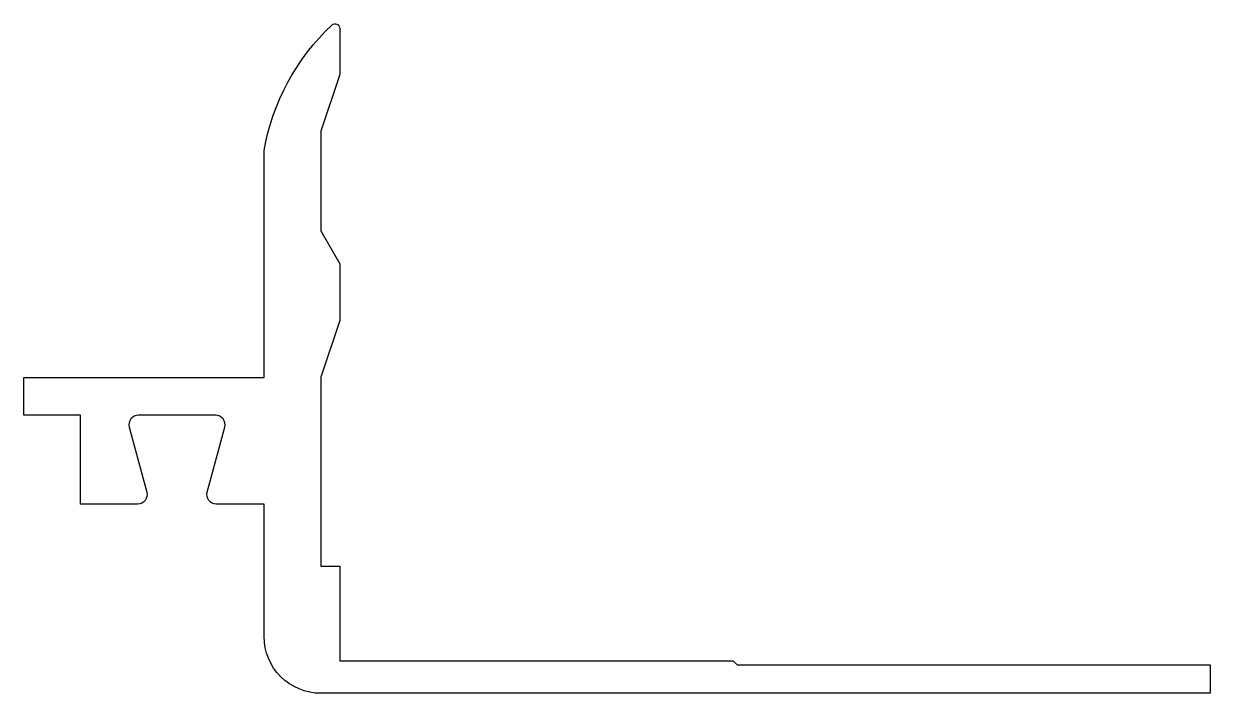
# Model space of a CAD drawing. Extents: x 216.4 to 279.1, y 287.4 to 322.8.
import ezdxf

# ---------------------------------------------------------------- set-up
doc = ezdxf.new("R2010")
doc.units = 0
doc.layers.get('0').update_dxf_attribs({"linetype": 'CONTINUOUS'})

msp = doc.modelspace()

# ---------------------------------------------------------------- linework, layer by layer
at = {"ltscale": 0.075}
msp.add_lwpolyline([(229.054, 290.35), (229.054, 297.35), (226.537, 297.35, -0.493145), (226.054, 297.98), (226.976, 301.421, 0.493145), (226.494, 302.05), (222.415, 302.05, 0.493145), (221.932, 301.421), (222.854, 297.98, -0.493145), (222.371, 297.35), (219.354, 297.35), (219.354, 302.05), (216.354, 302.05), (216.354, 304.05), (229.054, 304.05), (229.054, 316.05, -0.161106), (232.633, 322.684, -0.657834), (233.054, 322.503), (233.054, 320.064), (232.054, 317.064), (232.054, 311.796), (233.054, 310.064), (233.054, 307.064), (232.054, 304.064), (232.054, 294.064), (233.054, 294.064), (233.054, 289.064), (253.841, 289.064), (254.054, 288.85), (279.054, 288.85), (279.054, 287.35), (232.054, 287.35, -0.414214)], format="xyb", close=True, dxfattribs=at)

doc.saveas('drawing.dxf')
